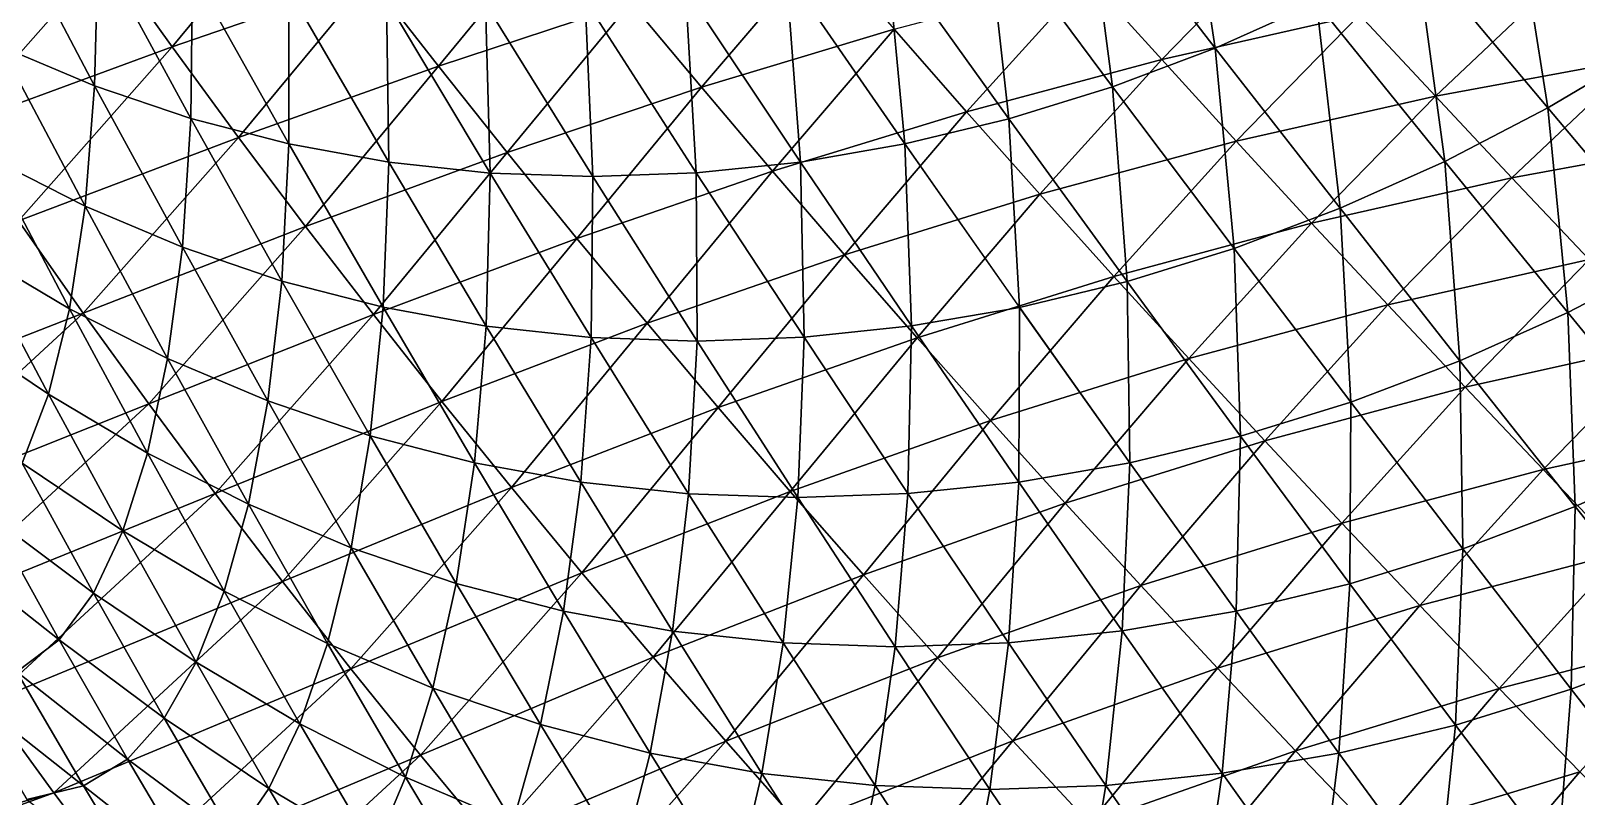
# Model space of a CAD drawing. Extents: x -232 to 179, y -162 to 161.
# Drawn here: x -141.7 to -71.2, y 16.6 to 51.5 of the extents above; entities that cross this region are included whole.
import ezdxf

# ---------------------------------------------------------------- set-up
doc = ezdxf.new("R2010")
doc.units = 0
doc.header["$MEASUREMENT"] = 0

msp = doc.modelspace()

# ---------------------------------------------------------------- linework, layer by layer
for points in [[(-67.84170999999999, 50.716175, -902.02234), (-69.64869, 60.71566, -911.1737699999999), (-73.99853, 57.79604, -910.4535), (-73.99843, 57.79614, -910.45337)], [(-87.6347, 50.713917, -906.9960000000001), (-89.10691, 60.390682, -917.102), (-93.5669, 58.39439, -915.78577), (-93.5668, 58.39449, -915.7856400000001)], [(-89.10691, 60.390682, -917.102), (-87.6347, 50.713917, -906.9960000000001), (-83.006805, 52.785362, -908.3618), (-83.00671, 52.78546, -908.3617)], [(-138.26785, 54.965187, -738.4884), (-129.32288, 57.94945500000001, -729.7425), (-135.26198, 50.76409, -730.6122), (-135.26187, 50.76419, -730.6120599999999)], [(-126.22847, 53.89438000000001, -722.0334), (-135.26198, 50.76409, -730.6122), (-129.32288, 57.94945500000001, -729.7425), (-129.32277, 57.94955400000001, -729.7424)], [(-92.32303, 48.94362, -905.42224), (-93.5669, 58.39439, -915.78577), (-98.085144, 56.688313, -914.2691699999999), (-98.085045, 56.68841, -914.26904)], [(-93.5669, 58.39439, -915.78577), (-92.32303, 48.94362, -905.42224), (-87.6347, 50.713917, -906.9960000000001), (-87.6346, 50.714016, -906.99585)], [(-72.44699, 47.98167, -901.0531599999999), (-73.99853, 57.79604, -910.4535), (-78.45612, 55.149227, -909.5154), (-78.456024, 55.149326, -909.51526)], [(-73.99853, 57.79604, -910.4535), (-72.44699, 47.98167, -901.0531599999999), (-67.84170999999999, 50.716175, -902.02234), (-67.84161, 50.716274, -902.0222)], [(-142.88118, 56.73361, -889.4077), (-143.1063, 50.808647, -876.1873), (-138.80545, 48.990616, -879.6249), (-138.80534, 48.990715, -879.6247599999999)], [(-138.80545, 48.990616, -879.6249), (-138.64948, 55.29609, -892.5865), (-142.88118, 56.73361, -889.4077), (-142.88107, 56.733707, -889.4076)], [(-126.22847, 53.89438000000001, -722.0334), (-117.50989, 56.681538, -713.65875), (-123.110886, 49.893555, -714.4856599999999), (-123.11079, 49.893654, -714.4855299999999)], [(-114.31769, 52.785576, -706.2509), (-123.110886, 49.893555, -714.4856599999999), (-117.50989, 56.681538, -713.65875), (-117.50979, 56.681637, -713.6586)], [(-97.05451, 47.482254, -903.6456), (-98.085144, 56.688313, -914.2691699999999), (-102.644966, 55.279976, -912.55695), (-102.64487, 55.280075, -912.5568)], [(-98.085144, 56.688313, -914.2691699999999), (-97.05451, 47.482254, -903.6456), (-92.32303, 48.94362, -905.42224), (-92.32293, 48.943718, -905.4221)], [(-93.4498, 53.91832700000001, -683.62964), (-84.46836, 55.941933, -676.45886), (-90.07806, 50.18655800000001, -676.6827400000001), (-90.07796, 50.186657, -676.6826)], [(-81.04254, 52.23522, -669.60187), (-90.07806, 50.18655800000001, -676.6827400000001), (-84.46836, 55.941933, -676.45886), (-84.46826, 55.94203, -676.45874)], [(-138.64948, 55.29609, -892.5865), (-138.80545, 48.990616, -879.6249), (-134.41446, 47.498985, -882.92334), (-134.41435, 47.499084, -882.9232)], [(-134.41446, 47.498985, -882.92334), (-134.33324, 54.176308, -895.6281), (-138.64948, 55.29609, -892.5865), (-138.64937, 55.29619, -892.58636)], [(-114.31769, 52.785576, -706.2509), (-105.58842, 55.36841999999999, -698.29974), (-111.09967, 48.92408, -698.97736), (-111.09957, 48.92418, -698.97723)], [(-102.30463, 51.57768, -691.1436), (-111.09967, 48.92408, -698.97736), (-105.58842, 55.36841999999999, -698.29974), (-105.58832, 55.36852, -698.2996)], [(-101.81149, 46.33667, -901.6719400000001), (-102.644966, 55.279976, -912.55695), (-107.22936, 54.17595, -910.6549), (-107.22926, 54.17605, -910.6548)], [(-102.644966, 55.279976, -912.55695), (-101.81149, 46.33667, -901.6719400000001), (-97.05451, 47.482254, -903.6456), (-97.05441, 47.482353, -903.6455)], [(-77.14846, 45.539486, -899.8613), (-78.45612, 55.149227, -909.5154), (-83.006805, 52.785362, -908.3618), (-83.00671, 52.78546, -908.3617)], [(-78.45612, 55.149227, -909.5154), (-77.14846, 45.539486, -899.8613), (-72.44699, 47.98167, -901.0531599999999), (-72.44689, 47.98177, -901.05304)], [(-71.85349000000001, 53.936676, -662.86725), (-62.5002, 55.2716, -656.4821), (-68.34744, 50.224182, -656.16425), (-68.34734, 50.22428, -656.1641)], [(-148.10184, 51.506123, -747.2438400000001), (-138.26785, 54.965187, -738.4884), (-145.20709, 47.125244, -739.1827400000001), (-145.20699, 47.125343, -739.1826)], [(-135.26198, 50.76409, -730.6122), (-145.20709, 47.125244, -739.1827400000001), (-138.26785, 54.965187, -738.4884), (-138.26775, 54.965286, -738.4883)], [(-135.26198, 50.76409, -730.6122), (-126.22847, 53.89438000000001, -722.0334), (-132.23082, 46.632492, -722.91235), (-132.23071, 46.63259, -722.91223)], [(-134.33324, 54.176308, -895.6281), (-134.41446, 47.498985, -882.92334), (-129.93571, 46.337048, -886.0794699999999), (-129.93561, 46.33714699999999, -886.07935)], [(-129.93571, 46.337048, -886.0794699999999), (-129.93936, 53.37645699999999, -898.5274699999999), (-134.33324, 54.176308, -895.6281), (-134.33313, 54.176407, -895.628)], [(-123.110886, 49.893555, -714.4856599999999), (-132.23082, 46.632492, -722.91235), (-126.22847, 53.89438000000001, -722.0334), (-126.22837, 53.894478, -722.0332599999999)], [(-106.57633, 45.512615, -899.5076), (-107.22936, 54.17595, -910.6549), (-111.821335, 53.38179399999999, -908.5691), (-111.821236, 53.38189300000001, -908.569)], [(-107.22936, 54.17595, -910.6549), (-106.57633, 45.512615, -899.5076), (-101.81149, 46.33667, -901.6719400000001), (-101.81139, 46.33677, -901.6718)], [(-102.30463, 51.57768, -691.1436), (-93.4498, 53.91832700000001, -683.62964), (-98.992035, 47.804398, -684.09863), (-98.991936, 47.804497, -684.0985)], [(-90.07806, 50.18655800000001, -676.6827400000001), (-98.992035, 47.804398, -684.09863), (-93.4498, 53.91832700000001, -683.62964), (-93.4497, 53.918427, -683.6295)], [(-81.04254, 52.23522, -669.60187), (-71.85349000000001, 53.936676, -662.86725), (-77.58529, 48.521584, -662.82635), (-77.58519, 48.521683, -662.82623)], [(-68.34744, 50.224182, -656.16425), (-77.58529, 48.521584, -662.82635), (-71.85349000000001, 53.936676, -662.86725), (-71.85339, 53.936775, -662.8671)], [(-125.37642, 45.50708400000001, -889.08795), (-125.47792, 52.897625, -901.2782599999999), (-129.93936, 53.37645699999999, -898.5274699999999), (-129.93925, 53.37655600000001, -898.52734)], [(-129.93936, 53.37645699999999, -898.5274699999999), (-129.93571, 46.337048, -886.0794699999999), (-125.37642, 45.50708400000001, -889.08795), (-125.37632, 45.507183, -889.0878)], [(-111.33163, 45.014732, -897.1596699999999), (-111.821335, 53.38179399999999, -908.5691), (-116.40411, 52.90197, -906.3063400000001), (-116.404015, 52.90206999999999, -906.3062)], [(-111.821335, 53.38179399999999, -908.5691), (-111.33163, 45.014732, -897.1596699999999), (-106.57633, 45.512615, -899.5076), (-106.57623, 45.512714, -899.5075)], [(-120.747025, 45.01023, -891.9424), (-120.96145, 52.73983, -903.87366), (-125.47792, 52.897625, -901.2782599999999), (-125.47782, 52.897724, -901.27814)], [(-125.47792, 52.897625, -901.2782599999999), (-125.37642, 45.50708400000001, -889.08795), (-120.747025, 45.01023, -891.9424), (-120.746925, 45.01033, -891.9422599999999)], [(-123.110886, 49.893555, -714.4856599999999), (-114.31769, 52.785576, -706.2509), (-119.96617, 45.94003, -707.08484), (-119.96607, 45.94013, -707.0847)], [(-116.06053, 44.846493, -894.63544), (-116.40411, 52.90197, -906.3063400000001), (-120.96145, 52.73983, -903.87366), (-120.96135, 52.73993000000001, -903.87354)], [(-120.96145, 52.73983, -903.87366), (-120.747025, 45.01023, -891.9424), (-116.06053, 44.846493, -894.63544), (-116.06043, 44.846592, -894.6353)], [(-111.09967, 48.92408, -698.97736), (-119.96617, 45.94003, -707.08484), (-114.31769, 52.785576, -706.2509), (-114.31759, 52.785675, -706.2508)], [(-116.40411, 52.90197, -906.3063400000001), (-116.06053, 44.846493, -894.63544), (-111.33163, 45.014732, -897.1596699999999), (-111.33153, 45.01483, -897.15955)], [(-90.07806, 50.18655800000001, -676.6827400000001), (-81.04254, 52.23522, -669.60187), (-86.67433, 46.45718400000001, -669.82666), (-86.67423000000001, 46.457283, -669.82654)], [(-81.92968, 43.399414, -898.4503), (-83.006805, 52.785362, -908.3618), (-87.6347, 50.713917, -906.9960000000001), (-87.6346, 50.714016, -906.99585)], [(-77.58529, 48.521584, -662.82635), (-86.67433, 46.45718400000001, -669.82666), (-81.04254, 52.23522, -669.60187), (-81.04244, 52.23532, -669.60175)], [(-83.006805, 52.785362, -908.3618), (-81.92968, 43.399414, -898.4503), (-77.14846, 45.539486, -899.8613), (-77.14836, 45.539585, -899.8612)], [(-111.09967, 48.92408, -698.97736), (-102.30463, 51.57768, -691.1436), (-107.85194, 45.091164, -691.8257), (-107.85184, 45.091263, -691.82556)], [(-98.992035, 47.804398, -684.09863), (-107.85194, 45.091164, -691.8257), (-102.30463, 51.57768, -691.1436), (-102.30453, 51.577778, -691.1435)], [(-143.1063, 50.808647, -876.1873), (-143.59396, 45.7082, -862.9258), (-139.2392, 43.497272, -866.62085), (-139.23909, 43.49737, -866.6207)], [(-139.2392, 43.497272, -866.62085), (-138.80545, 48.990616, -879.6249), (-143.1063, 50.808647, -876.1873), (-143.10619, 50.808746, -876.1872)], [(-145.20709, 47.125244, -739.1827400000001), (-135.26198, 50.76409, -730.6122), (-142.28339, 42.831272, -731.31476), (-142.28328, 42.83137, -731.31464)], [(-132.23082, 46.632492, -722.91235), (-142.28339, 42.831272, -731.31476), (-135.26198, 50.76409, -730.6122), (-135.26187, 50.76419, -730.6120599999999)], [(-98.992035, 47.804398, -684.09863), (-90.07806, 50.18655800000001, -676.6827400000001), (-95.64676, 44.043434, -677.154), (-95.64666, 44.043533, -677.1539)], [(-86.67433, 46.45718400000001, -669.82666), (-95.64676, 44.043434, -677.154), (-90.07806, 50.18655800000001, -676.6827400000001), (-90.07796, 50.186657, -676.6826)], [(-86.77335, 41.57045, -896.8244599999999), (-87.6347, 50.713917, -906.9960000000001), (-92.32303, 48.94362, -905.42224), (-92.32293, 48.943718, -905.4221)], [(-87.6347, 50.713917, -906.9960000000001), (-86.77335, 41.57045, -896.8244599999999), (-81.92968, 43.399414, -898.4503), (-81.92958, 43.399513, -898.4502)], [(-77.58529, 48.521584, -662.82635), (-68.34744, 50.224182, -656.16425), (-74.092575, 44.796494, -656.1232), (-74.092476, 44.796593, -656.1231)], [(-64.80636, 46.49154, -649.525), (-74.092575, 44.796494, -656.1232), (-68.34744, 50.224182, -656.16425), (-68.34734, 50.22428, -656.1641)], [(-66.69778000000001, 41.152885, -892.8800699999999), (-67.84170999999999, 50.716175, -902.02234), (-72.44699, 47.98167, -901.0531599999999), (-72.44689, 47.98177, -901.05304)], [(-132.23082, 46.632492, -722.91235), (-123.110886, 49.893555, -714.4856599999999), (-129.17044, 42.56245999999999, -715.373), (-129.17033, 42.56256, -715.37286)], [(-119.96617, 45.94003, -707.08484), (-129.17044, 42.56245999999999, -715.373), (-123.110886, 49.893555, -714.4856599999999), (-123.11079, 49.893654, -714.4855299999999)], [(-138.80545, 48.990616, -879.6249), (-139.2392, 43.497272, -866.62085), (-134.79587, 41.619007, -870.1723), (-134.79576, 41.619106, -870.1722)], [(-134.79587, 41.619007, -870.1723), (-134.41446, 47.498985, -882.92334), (-138.80545, 48.990616, -879.6249), (-138.80534, 48.990715, -879.6247599999999)], [(-119.96617, 45.94003, -707.08484), (-111.09967, 48.92408, -698.97736), (-116.79045, 42.02727, -699.8175), (-116.79035, 42.02737, -699.8174)], [(-107.85194, 45.091164, -691.8257), (-116.79045, 42.02727, -699.8175), (-111.09967, 48.92408, -698.97736), (-111.09957, 48.92418, -698.97723)], [(-91.661606, 40.06067, -894.98895), (-92.32303, 48.94362, -905.42224), (-97.05451, 47.482254, -903.6456), (-97.05441, 47.482353, -903.6455)], [(-92.32303, 48.94362, -905.42224), (-91.661606, 40.06067, -894.98895), (-86.77335, 41.57045, -896.8244599999999), (-86.77325400000001, 41.57055, -896.82434)], [(-86.67433, 46.45718400000001, -669.82666), (-77.58529, 48.521584, -662.82635), (-83.23465999999999, 42.72551, -663.0518), (-83.23456, 42.72561, -663.0517)], [(-74.092575, 44.796494, -656.1232), (-83.23465999999999, 42.72551, -663.0518), (-77.58529, 48.521584, -662.82635), (-77.58519, 48.521683, -662.82623)], [(-71.53860999999999, 38.638306, -891.6529), (-72.44699, 47.98167, -901.0531599999999), (-77.14846, 45.539486, -899.8613), (-77.14836, 45.539585, -899.8612)], [(-72.44699, 47.98167, -901.0531599999999), (-71.53860999999999, 38.638306, -891.6529), (-66.69778000000001, 41.152885, -892.8800699999999), (-66.69768, 41.152985, -892.87994)], [(-134.41446, 47.498985, -882.92334), (-134.79587, 41.619007, -870.1723), (-130.25937, 40.077957, -873.5801), (-130.25926, 40.078056, -873.5799599999999)], [(-130.25937, 40.077957, -873.5801), (-129.93571, 46.337048, -886.0794699999999), (-134.41446, 47.498985, -882.92334), (-134.41435, 47.499084, -882.9232)], [(-107.85194, 45.091164, -691.8257), (-98.992035, 47.804398, -684.09863), (-104.57065, 41.28129000000001, -684.78455), (-104.57055, 41.281387, -684.7844)], [(-95.64676, 44.043434, -677.154), (-104.57065, 41.28129000000001, -684.78455), (-98.992035, 47.804398, -684.09863), (-98.991936, 47.804497, -684.0985)], [(-96.576195, 38.877132, -892.9498), (-97.05451, 47.482254, -903.6456), (-101.81149, 46.33667, -901.6719400000001), (-101.81139, 46.33677, -901.6718)], [(-97.05451, 47.482254, -903.6456), (-96.576195, 38.877132, -892.9498), (-91.661606, 40.06067, -894.98895), (-91.66150999999999, 40.06077, -894.9888300000001)], [(-142.28339, 42.831272, -731.31476), (-132.23082, 46.632492, -722.91235), (-139.32703, 38.61519000000001, -723.6224), (-139.32692, 38.615288, -723.62225)], [(-129.17044, 42.56245999999999, -715.373), (-139.32703, 38.61519000000001, -723.6224), (-132.23082, 46.632492, -722.91235), (-132.23071, 46.63259, -722.91223)], [(-129.93571, 46.337048, -886.0794699999999), (-130.25937, 40.077957, -873.5801), (-125.63225, 38.87752, -876.8407599999999), (-125.63215, 38.87762, -876.84064)], [(-125.63225, 38.87752, -876.8407599999999), (-125.37642, 45.50708400000001, -889.08795), (-129.93571, 46.337048, -886.0794699999999), (-129.93561, 46.33714699999999, -886.07935)], [(-129.17044, 42.56245999999999, -715.373), (-119.96617, 45.94003, -707.08484), (-126.07712, 38.546764, -707.9797), (-126.07702, 38.546864, -707.97955)], [(-116.79045, 42.02727, -699.8175), (-126.07712, 38.546764, -707.9797), (-119.96617, 45.94003, -707.08484), (-119.96607, 45.94013, -707.0847)], [(-101.49891, 38.02577, -890.7138699999999), (-101.81149, 46.33667, -901.6719400000001), (-106.57633, 45.512615, -899.5076), (-106.57623, 45.512714, -899.5075)], [(-101.81149, 46.33667, -901.6719400000001), (-101.49891, 38.02577, -890.7138699999999), (-96.576195, 38.877132, -892.9498), (-96.57609599999999, 38.87723, -892.9497)], [(-95.64676, 44.043434, -677.154), (-86.67433, 46.45718400000001, -669.82666), (-92.26495, 40.28988, -670.2998), (-92.264854, 40.289978, -670.2997)], [(-83.23465999999999, 42.72551, -663.0518), (-92.26495, 40.28988, -670.2998), (-86.67433, 46.45718400000001, -669.82666), (-86.67423000000001, 46.457283, -669.82654)], [(-74.092575, 44.796494, -656.1232), (-64.80636, 46.49154, -649.525), (-70.56035, 41.05548, -649.484), (-70.56025, 41.05558, -649.4839)], [(-143.59396, 45.7082, -862.9258), (-144.36215, 41.425175, -849.6647), (-139.95392, 38.81201, -853.6224), (-139.95381, 38.81211, -853.62225)], [(-139.95392, 38.81201, -853.6224), (-139.2392, 43.497272, -866.62085), (-143.59396, 45.7082, -862.9258), (-143.59386, 45.708298, -862.92566)], [(-125.37642, 45.50708400000001, -889.08795), (-125.63225, 38.87752, -876.8407599999999), (-120.92189, 38.020058, -879.9489), (-120.92179, 38.020157, -879.9488)], [(-120.92189, 38.020058, -879.9489), (-120.747025, 45.01023, -891.9424), (-125.37642, 45.50708400000001, -889.08795), (-125.37632, 45.507183, -889.0878)], [(-106.41176, 37.511395, -888.2881), (-106.57633, 45.512615, -899.5076), (-111.33163, 45.014732, -897.1596699999999), (-111.33153, 45.01483, -897.15955)], [(-106.57633, 45.512615, -899.5076), (-106.41176, 37.511395, -888.2881), (-101.49891, 38.02577, -890.7138699999999), (-101.49881, 38.025867, -890.71375)], [(-76.46158, 36.434784, -890.2001), (-77.14846, 45.539486, -899.8613), (-81.92968, 43.399414, -898.4503), (-81.92958, 43.399513, -898.4502)], [(-77.14846, 45.539486, -899.8613), (-76.46158, 36.434784, -890.2001), (-71.53860999999999, 38.638306, -891.6529), (-71.53851, 38.638405, -891.6528)], [(-120.747025, 45.01023, -891.9424), (-120.92189, 38.020058, -879.9489), (-116.139114, 37.50674, -882.8979), (-116.139015, 37.50684, -882.8977699999999)], [(-116.139114, 37.50674, -882.8979), (-116.06053, 44.846493, -894.63544), (-120.747025, 45.01023, -891.9424), (-120.746925, 45.01033, -891.9422599999999)], [(-116.79045, 42.02727, -699.8175), (-107.85194, 45.091164, -691.8257), (-113.579956, 38.14923, -692.6713), (-113.57986, 38.14933, -692.6712)], [(-116.06053, 44.846493, -894.63544), (-116.139114, 37.50674, -882.8979), (-111.29735, 37.337574, -885.6802), (-111.29725, 37.337673, -885.68005)], [(-111.29735, 37.337574, -885.6802), (-111.33163, 45.014732, -897.1596699999999), (-116.06053, 44.846493, -894.63544), (-116.06043, 44.846592, -894.6353)], [(-104.57065, 41.28129000000001, -684.78455), (-113.579956, 38.14923, -692.6713), (-107.85194, 45.091164, -691.8257), (-107.85184, 45.091263, -691.82556)], [(-111.33163, 45.014732, -897.1596699999999), (-111.29735, 37.337574, -885.6802), (-106.41176, 37.511395, -888.2881), (-106.41166, 37.511494, -888.28796)], [(-83.23465999999999, 42.72551, -663.0518), (-74.092575, 44.796494, -656.1232), (-79.755066, 38.986954, -656.3493), (-79.75497, 38.987053, -656.3492)], [(-70.56035, 41.05548, -649.484), (-79.755066, 38.986954, -656.3493), (-74.092575, 44.796494, -656.1232), (-74.092476, 44.796593, -656.1231)], [(-104.57065, 41.28129000000001, -684.78455), (-95.64676, 44.043434, -677.154), (-101.25201, 37.48918, -677.8432), (-101.25191, 37.48928, -677.8431)], [(-92.26495, 40.28988, -670.2998), (-101.25201, 37.48918, -677.8432), (-95.64676, 44.043434, -677.154), (-95.64666, 44.043533, -677.1539)], [(-139.2392, 43.497272, -866.62085), (-139.95392, 38.81201, -853.6224), (-135.47006, 36.535545, -857.427), (-135.46996, 36.535645, -857.4269)], [(-135.47006, 36.535545, -857.427), (-134.79587, 41.619007, -870.1723), (-139.2392, 43.497272, -866.62085), (-139.23909, 43.49737, -866.6207)], [(-81.44884499999999, 34.551605, -888.52594), (-81.92968, 43.399414, -898.4503), (-86.77335, 41.57045, -896.8244599999999), (-86.77325400000001, 41.57055, -896.82434)], [(-81.92968, 43.399414, -898.4503), (-81.44884499999999, 34.551605, -888.52594), (-76.46158, 36.434784, -890.2001), (-76.46148000000001, 36.434883, -890.19995)], [(-139.32703, 38.61519000000001, -723.6224), (-152.35889, 33.52883, -731.11755), (-142.28339, 42.831272, -731.31476), (-142.28328, 42.83137, -731.31464)], [(-139.32703, 38.61519000000001, -723.6224), (-129.17044, 42.56245999999999, -715.373), (-136.33427, 34.46875, -716.08984), (-136.33417, 34.46885, -716.0897)], [(-126.07712, 38.546764, -707.9797), (-136.33427, 34.46875, -716.08984), (-129.17044, 42.56245999999999, -715.373), (-129.17033, 42.56256, -715.37286)], [(-92.26495, 40.28988, -670.2998), (-83.23465999999999, 42.72551, -663.0518), (-88.842735, 36.538956, -663.5264), (-88.842636, 36.539055, -663.5263)], [(-79.755066, 38.986954, -656.3493), (-88.842735, 36.538956, -663.5264), (-83.23465999999999, 42.72551, -663.0518), (-83.23456, 42.72561, -663.0517)], [(-126.07712, 38.546764, -707.9797), (-116.79045, 42.02727, -699.8175), (-122.94715, 34.57866, -700.7189999999999), (-122.94705, 34.57876, -700.7189)], [(-113.579956, 38.14923, -692.6713), (-122.94715, 34.57866, -700.7189999999999), (-116.79045, 42.02727, -699.8175), (-116.79035, 42.02737, -699.8174)], [(-144.36215, 41.425175, -849.6647), (-145.39526, 37.929207, -836.36035), (-140.91347, 34.908264, -840.5950300000001), (-140.91336, 34.908363, -840.5949)], [(-140.91347, 34.908264, -840.5950300000001), (-139.95392, 38.81201, -853.6224), (-144.36215, 41.425175, -849.6647), (-144.36205, 41.425274, -849.66455)], [(-134.79587, 41.619007, -870.1723), (-135.47006, 36.535545, -857.427), (-130.89499, 34.6016, -861.08374), (-130.89488, 34.6017, -861.0836)], [(-130.89499, 34.6016, -861.08374), (-130.25937, 40.077957, -873.5801), (-134.79587, 41.619007, -870.1723), (-134.79576, 41.619106, -870.1722)], [(-113.579956, 38.14923, -692.6713), (-104.57065, 41.28129000000001, -684.78455), (-110.33098, 34.30019, -685.63495), (-110.33088, 34.30029, -685.6348)], [(-101.25201, 37.48918, -677.8432), (-110.33098, 34.30019, -685.63495), (-104.57065, 41.28129000000001, -684.78455), (-104.57055, 41.281387, -684.7844)], [(-86.48201, 32.99707, -886.63605), (-86.77335, 41.57045, -896.8244599999999), (-91.661606, 40.06067, -894.98895), (-91.66150999999999, 40.06077, -894.9888300000001)], [(-86.77335, 41.57045, -896.8244599999999), (-86.48201, 32.99707, -886.63605), (-81.44884499999999, 34.551605, -888.52594), (-81.448746, 34.551704, -888.5258)], [(-79.755066, 38.986954, -656.3493), (-70.56035, 41.05548, -649.484), (-76.231575, 35.236977, -649.7104), (-76.231476, 35.237076, -649.71027)], [(-66.98447, 37.29405, -642.90027), (-76.231575, 35.236977, -649.7104), (-70.56035, 41.05548, -649.484), (-70.56025, 41.05558, -649.4839)], [(-66.15075999999999, 32.04718, -883.7013), (-66.69778000000001, 41.152885, -892.8800699999999), (-71.53860999999999, 38.638306, -891.6529), (-71.53851, 38.638405, -891.6528)], [(-101.25201, 37.48918, -677.8432), (-92.26495, 40.28988, -670.2998), (-97.89226, 33.70983, -670.9916400000001), (-97.89216, 33.70993, -670.9915)], [(-88.842735, 36.538956, -663.5264), (-97.89226, 33.70983, -670.9916400000001), (-92.26495, 40.28988, -670.2998), (-92.264854, 40.289978, -670.2997)], [(-130.25937, 40.077957, -873.5801), (-130.89499, 34.6016, -861.08374), (-126.22402, 33.014862, -864.5925), (-126.22392, 33.01495999999999, -864.5924)], [(-126.22402, 33.014862, -864.5925), (-125.63225, 38.87752, -876.8407599999999), (-130.25937, 40.077957, -873.5801), (-130.25926, 40.078056, -873.5799599999999)], [(-91.5423, 31.778435, -884.5365), (-91.661606, 40.06067, -894.98895), (-96.576195, 38.877132, -892.9498), (-96.57609599999999, 38.87723, -892.9497)], [(-91.661606, 40.06067, -894.98895), (-91.5423, 31.778435, -884.5365), (-86.48201, 32.99707, -886.63605), (-86.48191, 32.99717, -886.6359)], [(-139.95392, 38.81201, -853.6224), (-140.91347, 34.908264, -840.5950300000001), (-136.38785, 32.225513, -844.6581), (-136.38774, 32.225613, -844.65796)], [(-136.38785, 32.225513, -844.6581), (-135.47006, 36.535545, -857.427), (-139.95392, 38.81201, -853.6224), (-139.95381, 38.81211, -853.62225)], [(-125.63225, 38.87752, -876.8407599999999), (-126.22402, 33.014862, -864.5925), (-121.45972, 31.77884, -867.9499), (-121.45962, 31.778938, -867.94977)], [(-121.45972, 31.77884, -867.9499), (-120.92189, 38.020058, -879.9489), (-125.63225, 38.87752, -876.8407599999999), (-125.63215, 38.87762, -876.84064)], [(-96.61094, 30.901836, -882.23425), (-96.576195, 38.877132, -892.9498), (-101.49891, 38.02577, -890.7138699999999), (-101.49881, 38.025867, -890.71375)], [(-96.576195, 38.877132, -892.9498), (-96.61094, 30.901836, -882.23425), (-91.5423, 31.778435, -884.5365), (-91.5422, 31.778534, -884.5364)], [(-88.842735, 36.538956, -663.5264), (-79.755066, 38.986954, -656.3493), (-85.37619000000001, 32.78601, -656.82495), (-85.37609, 32.78611, -656.8248)], [(-76.231575, 35.236977, -649.7104), (-85.37619000000001, 32.78601, -656.82495), (-79.755066, 38.986954, -656.3493), (-79.75497, 38.987053, -656.3492)], [(-152.35889, 33.52883, -731.11755), (-139.32703, 38.61519000000001, -723.6224), (-149.50981, 29.213688, -723.4231), (-149.5097, 29.213787, -723.423)], [(-136.33427, 34.46875, -716.08984), (-149.50981, 29.213688, -723.4231), (-139.32703, 38.61519000000001, -723.6224), (-139.32692, 38.615288, -723.62225)], [(-136.33427, 34.46875, -716.08984), (-126.07712, 38.546764, -707.9797), (-133.3017, 30.384418, -708.7026), (-133.30159, 30.384518, -708.70245)], [(-122.94715, 34.57866, -700.7189999999999), (-133.3017, 30.384418, -708.7026), (-126.07712, 38.546764, -707.9797), (-126.07702, 38.546864, -707.97955)], [(-122.94715, 34.57866, -700.7189999999999), (-113.579956, 38.14923, -692.6713), (-119.77694, 30.65187, -693.57874), (-119.77684, 30.65197, -693.5786)], [(-110.33098, 34.30019, -685.63495), (-119.77694, 30.65187, -693.57874), (-113.579956, 38.14923, -692.6713), (-113.57986, 38.14933, -692.6712)], [(-71.20481, 29.78498, -882.2097), (-71.53860999999999, 38.638306, -891.6529), (-76.46158, 36.434784, -890.2001), (-76.46148000000001, 36.434883, -890.19995)], [(-71.53860999999999, 38.638306, -891.6529), (-71.20481, 29.78498, -882.2097), (-66.15075999999999, 32.04718, -883.7013), (-66.15066, 32.04728, -883.7012)], [(-142.10739, 31.759037, -827.49896), (-140.91347, 34.908264, -840.5950300000001), (-145.39526, 37.929207, -836.36035), (-145.39516, 37.929306, -836.3602)], [(-120.92189, 38.020058, -879.9489), (-121.45972, 31.77884, -867.9499), (-116.609726, 30.895954, -871.15015), (-116.60963, 30.896053, -871.15)], [(-116.609726, 30.895954, -871.15015), (-116.139114, 37.50674, -882.8979), (-120.92189, 38.020058, -879.9489), (-120.92179, 38.020157, -879.9488)], [(-116.139114, 37.50674, -882.8979), (-116.609726, 30.895954, -871.15015), (-111.685165, 30.36742, -874.1865), (-111.68507, 30.36752, -874.1864)], [(-111.685165, 30.36742, -874.1865), (-111.29735, 37.337574, -885.6802), (-116.139114, 37.50674, -882.8979), (-116.139015, 37.50684, -882.8977699999999)], [(-106.69986, 30.193241, -877.0513300000001), (-106.41176, 37.511395, -888.2881), (-111.29735, 37.337574, -885.6802), (-111.29725, 37.337673, -885.68005)], [(-110.33098, 34.30019, -685.63495), (-101.25201, 37.48918, -677.8432), (-107.03985, 30.474752, -678.6977), (-107.03975, 30.474852, -678.6976)], [(-97.89226, 33.70983, -670.9916400000001), (-107.03985, 30.474752, -678.6977), (-101.25201, 37.48918, -677.8432), (-101.25191, 37.48928, -677.8431)], [(-106.41176, 37.511395, -888.2881), (-106.69986, 30.193241, -877.0513300000001), (-101.66944, 30.372211, -879.7366), (-101.66934, 30.37231, -879.73645)], [(-101.66944, 30.372211, -879.7366), (-101.49891, 38.02577, -890.7138699999999), (-106.41176, 37.511395, -888.2881), (-106.41166, 37.511494, -888.28796)], [(-101.49891, 38.02577, -890.7138699999999), (-101.66944, 30.372211, -879.7366), (-96.61094, 30.901836, -882.23425), (-96.61084, 30.901936, -882.23413)], [(-111.29735, 37.337574, -885.6802), (-111.685165, 30.36742, -874.1865), (-106.69986, 30.193241, -877.0513300000001), (-106.69976, 30.19334, -877.0512)], [(-76.231575, 35.236977, -649.7104), (-66.98447, 37.29405, -642.90027), (-72.66005, 31.471071, -643.1268), (-72.65995, 31.47117, -643.12665)], [(-63.36071999999999, 33.507732, -636.36395), (-72.66005, 31.471071, -643.1268), (-66.98447, 37.29405, -642.90027), (-66.98437, 37.294147, -642.90015)], [(-135.47006, 36.535545, -857.427), (-136.38785, 32.225513, -844.6581), (-131.78459, 29.888432, -848.564), (-131.78448, 29.88853, -848.5639)], [(-131.78459, 29.888432, -848.564), (-130.89499, 34.6016, -861.08374), (-135.47006, 36.535545, -857.427), (-135.46996, 36.535645, -857.4269)], [(-97.89226, 33.70983, -670.9916400000001), (-88.842735, 36.538956, -663.5264), (-94.48761, 29.938362, -664.22046), (-94.48751, 29.938461, -664.2203400000001)], [(-85.37619000000001, 32.78601, -656.82495), (-94.48761, 29.938362, -664.22046), (-88.842735, 36.538956, -663.5264), (-88.842636, 36.539055, -663.5263)], [(-76.324875, 27.851654, -880.4911), (-76.46158, 36.434784, -890.2001), (-81.44884499999999, 34.551605, -888.52594), (-81.448746, 34.551704, -888.5258)], [(-76.46158, 36.434784, -890.2001), (-76.324875, 27.851654, -880.4911), (-71.20481, 29.78498, -882.2097), (-71.20470999999999, 29.78508, -882.2096)], [(-140.91347, 34.908264, -840.5950300000001), (-142.10739, 31.759037, -827.49896), (-137.5181, 28.665604, -831.83527), (-137.51799, 28.665703, -831.83514)], [(-137.5181, 28.665604, -831.83527), (-136.38785, 32.225513, -844.6581), (-140.91347, 34.908264, -840.5950300000001), (-140.91336, 34.908363, -840.5949)], [(-133.3017, 30.384418, -708.7026), (-122.94715, 34.57866, -700.7189999999999), (-130.22583, 26.355194, -701.4473), (-130.22572, 26.355293, -701.4472)], [(-130.89499, 34.6016, -861.08374), (-131.78459, 29.888432, -848.564), (-127.08769, 27.902985, -852.3181), (-127.08759, 27.903084, -852.318)], [(-127.08769, 27.902985, -852.3181), (-126.22402, 33.014862, -864.5925), (-130.89499, 34.6016, -861.08374), (-130.89488, 34.6017, -861.0836)], [(-119.77694, 30.65187, -693.57874), (-130.22583, 26.355194, -701.4473), (-122.94715, 34.57866, -700.7189999999999), (-122.94705, 34.57876, -700.7189)], [(-85.37619000000001, 32.78601, -656.82495), (-76.231575, 35.236977, -649.7104), (-81.861374, 29.02647, -650.18677), (-81.861275, 29.02657, -650.18665)], [(-72.66005, 31.471071, -643.1268), (-81.861374, 29.02647, -650.18677), (-76.231575, 35.236977, -649.7104), (-76.231476, 35.237076, -649.71027)], [(-149.50981, 29.213688, -723.4231), (-136.33427, 34.46875, -716.08984), (-146.6141, 24.977646, -715.8886), (-146.614, 24.977745, -715.8885)], [(-133.3017, 30.384418, -708.7026), (-146.6141, 24.977646, -715.8886), (-136.33427, 34.46875, -716.08984), (-136.33417, 34.46885, -716.0897)], [(-119.77694, 30.65187, -693.57874), (-110.33098, 34.30019, -685.63495), (-116.56293, 26.760534, -686.5475), (-116.56283, 26.760633, -686.5473599999999)], [(-107.03985, 30.474752, -678.6977), (-116.56293, 26.760534, -686.5475), (-110.33098, 34.30019, -685.63495), (-110.33088, 34.30029, -685.6348)], [(-81.492065, 26.255726, -878.55084), (-81.44884499999999, 34.551605, -888.52594), (-86.48201, 32.99707, -886.63605), (-86.48191, 32.99717, -886.6359)], [(-81.44884499999999, 34.551605, -888.52594), (-81.492065, 26.255726, -878.55084), (-76.324875, 27.851654, -880.4911), (-76.324776, 27.851753, -880.49097)], [(-107.03985, 30.474752, -678.6977), (-97.89226, 33.70983, -670.9916400000001), (-103.70288, 26.667788, -671.8495), (-103.70278, 26.667887, -671.84937)], [(-94.48761, 29.938362, -664.22046), (-103.70288, 26.667788, -671.8495), (-97.89226, 33.70983, -670.9916400000001), (-97.89216, 33.70993, -670.9915)], [(-72.66005, 31.471071, -643.1268), (-63.36071999999999, 33.507732, -636.36395), (-69.0363, 27.684752, -636.5905), (-69.0362, 27.68485, -636.5904)], [(-126.22402, 33.014862, -864.5925), (-127.08769, 27.902985, -852.3181), (-122.29234, 26.273994, -855.92035), (-122.292244, 26.274094, -855.9202)], [(-122.29234, 26.273994, -855.92035), (-121.45972, 31.77884, -867.9499), (-126.22402, 33.014862, -864.5925), (-126.22392, 33.01495999999999, -864.5924)], [(-94.48761, 29.938362, -664.22046), (-85.37619000000001, 32.78601, -656.82495), (-91.034195, 26.170063, -657.5206), (-91.03409599999999, 26.170162, -657.5205)], [(-86.6871, 25.004646, -876.3954), (-86.48201, 32.99707, -886.63605), (-91.5423, 31.778435, -884.5365), (-91.5422, 31.778534, -884.5364)], [(-81.861374, 29.02647, -650.18677), (-91.034195, 26.170063, -657.5206), (-85.37619000000001, 32.78601, -656.82495), (-85.37609, 32.78611, -656.8248)], [(-86.48201, 32.99707, -886.63605), (-86.6871, 25.004646, -876.3954), (-81.492065, 26.255726, -878.55084), (-81.49197, 26.255825, -878.5507)], [(-142.10739, 31.759037, -827.49896), (-143.56467, 29.3358, -814.2809), (-138.85486, 25.831657, -818.9219400000001), (-138.85475, 25.831757, -818.9218)], [(-138.85486, 25.831657, -818.9219400000001), (-137.5181, 28.665604, -831.83527), (-142.10739, 31.759037, -827.49896), (-142.10728, 31.759136, -827.4988400000001)], [(-136.38785, 32.225513, -844.6581), (-137.5181, 28.665604, -831.83527), (-132.8839, 25.918495, -835.99585), (-132.88379, 25.918594, -835.9957)], [(-132.8839, 25.918495, -835.99585), (-131.78459, 29.888432, -848.564), (-136.38785, 32.225513, -844.6581), (-136.38774, 32.225613, -844.65796)], [(-121.45972, 31.77884, -867.9499), (-122.29234, 26.273994, -855.92035), (-117.401184, 25.005058, -859.3670699999999), (-117.401085, 25.005157, -859.36694)], [(-117.401184, 25.005058, -859.3670699999999), (-116.609726, 30.895954, -871.15015), (-121.45972, 31.77884, -867.9499), (-121.45962, 31.778938, -867.94977)], [(-91.89072, 24.104706, -874.0318), (-91.5423, 31.778435, -884.5365), (-96.61094, 30.901836, -882.23425), (-96.61084, 30.901936, -882.23413)], [(-91.5423, 31.778435, -884.5365), (-91.89072, 24.104706, -874.0318), (-86.6871, 25.004646, -876.3954), (-86.687004, 25.004745, -876.39526)], [(-66.136986, 23.41941, -874.44836), (-66.15075999999999, 32.04718, -883.7013), (-71.20481, 29.78498, -882.2097), (-71.20470999999999, 29.78508, -882.2096)], [(-81.861374, 29.02647, -650.18677), (-72.66005, 31.471071, -643.1268), (-78.294174, 25.255789, -643.6036), (-78.294075, 25.255888, -643.60345)], [(-69.0363, 27.684752, -636.5905), (-78.294174, 25.255789, -643.6036), (-72.66005, 31.471071, -643.1268), (-72.65995, 31.47117, -643.12665)], [(-146.6141, 24.977646, -715.8886), (-133.3017, 30.384418, -708.7026), (-143.66872, 20.812828, -708.49963), (-143.66861, 20.812927, -708.4995)], [(-130.22583, 26.355194, -701.4473), (-143.66872, 20.812828, -708.49963), (-133.3017, 30.384418, -708.7026), (-133.30159, 30.384518, -708.70245)], [(-130.22583, 26.355194, -701.4473), (-119.77694, 30.65187, -693.57874), (-127.10325, 22.374598, -694.3119), (-127.10315, 22.374697, -694.31177)], [(-116.56293, 26.760534, -686.5475), (-127.10325, 22.374598, -694.3119), (-119.77694, 30.65187, -693.57874), (-119.77684, 30.65197, -693.5786)], [(-116.609726, 30.895954, -871.15015), (-117.401184, 25.005058, -859.3670699999999), (-112.422035, 24.098663, -862.6526), (-112.421936, 24.098763, -862.6524699999999)], [(-112.422035, 24.098663, -862.6526), (-111.685165, 30.36742, -874.1865), (-116.609726, 30.895954, -871.15015), (-116.60963, 30.896053, -871.15)], [(-116.56293, 26.760534, -686.5475), (-107.03985, 30.474752, -678.6977), (-113.301544, 22.899097, -679.61456), (-113.301445, 22.899197, -679.6144400000001)], [(-103.70288, 26.667788, -671.8495), (-113.301544, 22.899097, -679.61456), (-107.03985, 30.474752, -678.6977), (-107.03975, 30.474852, -678.6976)], [(-111.685165, 30.36742, -874.1865), (-112.422035, 24.098663, -862.6526), (-107.36634, 23.556053, -865.76984), (-107.36624, 23.556152, -865.7697)], [(-107.36634, 23.556053, -865.76984), (-106.69986, 30.193241, -877.0513300000001), (-111.685165, 30.36742, -874.1865), (-111.68507, 30.36752, -874.1864)], [(-102.24828, 23.377235, -868.71094), (-101.66944, 30.372211, -879.7366), (-106.69986, 30.193241, -877.0513300000001), (-106.69976, 30.19334, -877.0512)], [(-101.66944, 30.372211, -879.7366), (-102.24828, 23.377235, -868.71094), (-97.08391, 23.56097, -871.46765), (-97.08381, 23.56107, -871.4675)], [(-97.08391, 23.56097, -871.46765), (-96.61094, 30.901836, -882.23425), (-101.66944, 30.372211, -879.7366), (-101.66934, 30.37231, -879.73645)], [(-96.61094, 30.901836, -882.23425), (-97.08391, 23.56097, -871.46765), (-91.89072, 24.104706, -874.0318), (-91.89062, 24.104805, -874.0317)], [(-131.78459, 29.888432, -848.564), (-132.8839, 25.918495, -835.99585), (-128.1702, 23.525345, -839.9954), (-128.17009, 23.525444, -839.9953)], [(-128.1702, 23.525345, -839.9954), (-127.08769, 27.902985, -852.3181), (-131.78459, 29.888432, -848.564), (-131.78448, 29.88853, -848.5639)], [(-106.69986, 30.193241, -877.0513300000001), (-107.36634, 23.556053, -865.76984), (-102.24828, 23.377235, -868.71094), (-102.248184, 23.377335, -868.7108)], [(-103.70288, 26.667788, -671.8495), (-94.48761, 29.938362, -664.22046), (-100.31637, 22.874342, -665.081), (-100.31627, 22.874441, -665.0809)], [(-91.034195, 26.170063, -657.5206), (-100.31637, 22.874342, -665.081), (-94.48761, 29.938362, -664.22046), (-94.48751, 29.938461, -664.2203400000001)], [(-71.3799, 21.439705, -872.6885), (-71.20481, 29.78498, -882.2097), (-76.324875, 27.851654, -880.4911), (-76.324776, 27.851753, -880.49097)], [(-71.20481, 29.78498, -882.2097), (-71.3799, 21.439705, -872.6885), (-66.136986, 23.41941, -874.44836), (-66.13689000000001, 23.41951, -874.44824)], [(-143.56467, 29.3358, -814.2809), (-145.38348, 27.605621, -800.8583), (-140.43153, 23.69741, -805.8676), (-140.43143, 23.69751, -805.8675)], [(-140.43153, 23.69741, -805.8676), (-138.85486, 25.831657, -818.9219400000001), (-143.56467, 29.3358, -814.2809), (-143.56456, 29.3359, -814.28076)], [(-91.034195, 26.170063, -657.5206), (-81.861374, 29.02647, -650.18677), (-87.5281, 22.40032, -650.8835), (-87.52799999999999, 22.40042, -650.8833599999999)], [(-78.294174, 25.255789, -643.6036), (-87.5281, 22.40032, -650.8835), (-81.861374, 29.02647, -650.18677), (-81.861275, 29.02657, -650.18665)], [(-137.5181, 28.665604, -831.83527), (-138.85486, 25.831657, -818.9219400000001), (-134.1661, 22.671211, -823.3522), (-134.166, 22.67131, -823.35205)], [(-134.1661, 22.671211, -823.3522), (-132.8839, 25.918495, -835.99585), (-137.5181, 28.665604, -831.83527), (-137.51799, 28.665703, -831.83514)], [(-142.35081, 22.231804, -792.5915), (-140.43153, 23.69741, -805.8676), (-145.38348, 27.605621, -800.8583), (-145.38338, 27.60572, -800.85815)], [(-127.08769, 27.902985, -852.3181), (-128.1702, 23.525345, -839.9954), (-123.36061, 21.492264, -843.8396), (-123.36051, 21.492363, -843.8395)], [(-123.36061, 21.492264, -843.8396), (-122.29234, 26.273994, -855.92035), (-127.08769, 27.902985, -852.3181), (-127.08759, 27.903084, -852.318)], [(-76.67106, 19.805481, -870.7017), (-76.324875, 27.851654, -880.4911), (-81.492065, 26.255726, -878.55084), (-81.49197, 26.255825, -878.5507)], [(-78.294174, 25.255789, -643.6036), (-69.0363, 27.684752, -636.5905), (-74.670425, 21.46947, -637.0673), (-74.67033, 21.469568, -637.0672)], [(-76.324875, 27.851654, -880.4911), (-76.67106, 19.805481, -870.7017), (-71.3799, 21.439705, -872.6885), (-71.3798, 21.439804, -872.68835)], [(-65.35593399999999, 23.873415, -630.0936), (-74.670425, 21.46947, -637.0673), (-69.0363, 27.684752, -636.5905), (-69.0362, 27.68485, -636.5904)], [(-143.66872, 20.812828, -708.49963), (-130.22583, 26.355194, -701.4473), (-140.67047, 16.711937, -701.2429), (-140.67036, 16.712036, -701.2428)], [(-127.10325, 22.374598, -694.3119), (-140.67047, 16.711937, -701.2429), (-130.22583, 26.355194, -701.4473), (-130.22572, 26.355293, -701.4472)], [(-127.10325, 22.374598, -694.3119), (-116.56293, 26.760534, -686.5475), (-123.93057, 18.436563, -687.2847), (-123.93047, 18.436663, -687.2846)], [(-113.301544, 22.899097, -679.61456), (-123.93057, 18.436563, -687.2847), (-116.56293, 26.760534, -686.5475), (-116.56283, 26.760633, -686.5473599999999)], [(-122.29234, 26.273994, -855.92035), (-123.36061, 21.492264, -843.8396), (-118.45021, 19.824188, -847.5282599999999), (-118.45011, 19.824287, -847.52814)], [(-118.45021, 19.824188, -847.5282599999999), (-117.401184, 25.005058, -859.3670699999999), (-122.29234, 26.273994, -855.92035), (-122.292244, 26.274094, -855.9202)], [(-113.301544, 22.899097, -679.61456), (-103.70288, 26.667788, -671.8495), (-109.98924, 19.06231, -672.77), (-109.98914, 19.062408, -672.7699)], [(-100.31637, 22.874342, -665.081), (-109.98924, 19.06231, -672.77), (-103.70288, 26.667788, -671.8495), (-103.70278, 26.667887, -671.84937)], [(-100.31637, 22.874342, -665.081), (-91.034195, 26.170063, -657.5206), (-96.87651, 19.089619, -658.3832), (-96.87640999999999, 19.089718, -658.38306)], [(-87.5281, 22.40032, -650.8835), (-96.87651, 19.089619, -658.3832), (-91.034195, 26.170063, -657.5206), (-91.03409599999999, 26.170162, -657.5205)], [(-81.99073, 18.524391, -868.49457), (-81.492065, 26.255726, -878.55084), (-86.6871, 25.004646, -876.3954), (-86.687004, 25.004745, -876.39526)], [(-81.492065, 26.255726, -878.55084), (-81.99073, 18.524391, -868.49457), (-76.67106, 19.805481, -870.7017), (-76.67096, 19.80558, -870.7016)], [(-138.85486, 25.831657, -818.9219400000001), (-140.43153, 23.69741, -805.8676), (-135.62943, 20.124596, -810.5996), (-135.62932, 20.124695, -810.5995)], [(-135.62943, 20.124596, -810.5996), (-134.1661, 22.671211, -823.3522), (-138.85486, 25.831657, -818.9219400000001), (-138.85475, 25.831757, -818.9218)], [(-132.8839, 25.918495, -835.99585), (-134.1661, 22.671211, -823.3522), (-129.4315, 19.864582, -827.6029), (-129.4314, 19.864681, -827.6028)], [(-129.4315, 19.864582, -827.6029), (-128.1702, 23.525345, -839.9954), (-132.8839, 25.918495, -835.99585), (-132.88379, 25.918594, -835.9957)], [(-117.401184, 25.005058, -859.3670699999999), (-118.45021, 19.824188, -847.5282599999999), (-113.441696, 18.52481, -851.0577400000001), (-113.4416, 18.52491, -851.0576)], [(-113.441696, 18.52481, -851.0577400000001), (-112.422035, 24.098663, -862.6526), (-117.401184, 25.005058, -859.3670699999999), (-117.401085, 25.005157, -859.36694)], [(-87.31919, 17.602852, -866.0743), (-86.6871, 25.004646, -876.3954), (-91.89072, 24.104706, -874.0318), (-91.89062, 24.104805, -874.0317)], [(-87.5281, 22.40032, -650.8835), (-78.294174, 25.255789, -643.6036), (-83.96525600000001, 18.624548, -644.30084), (-83.96516, 18.624647, -644.3007)], [(-86.6871, 25.004646, -876.3954), (-87.31919, 17.602852, -866.0743), (-81.99073, 18.524391, -868.49457), (-81.99063000000001, 18.52449, -868.49445)], [(-74.670425, 21.46947, -637.0673), (-83.96525600000001, 18.624548, -644.30084), (-78.294174, 25.255789, -643.6036), (-78.294075, 25.255888, -643.60345)], [(-112.422035, 24.098663, -862.6526), (-113.441696, 18.52481, -851.0577400000001), (-108.343094, 17.596668, -854.42206), (-108.342995, 17.596767, -854.4219400000001)], [(-108.343094, 17.596668, -854.42206), (-107.36634, 23.556053, -865.76984), (-112.422035, 24.098663, -862.6526), (-112.421936, 24.098763, -862.6524699999999)], [(-92.63698000000001, 17.046082, -863.4486), (-91.89072, 24.104706, -874.0318), (-97.08391, 23.56097, -871.46765), (-97.08381, 23.56107, -871.4675)], [(-91.89072, 24.104706, -874.0318), (-92.63698000000001, 17.046082, -863.4486), (-87.31919, 17.602852, -866.0743), (-87.31909, 17.602951, -866.07416)], [(-140.43153, 23.69741, -805.8676), (-142.35081, 22.231804, -792.5915), (-137.311, 18.254257, -797.6897), (-137.3109, 18.254356, -797.6896)], [(-137.311, 18.254257, -797.6897), (-135.62943, 20.124596, -810.5996), (-140.43153, 23.69741, -805.8676), (-140.43143, 23.69751, -805.8675)], [(-128.1702, 23.525345, -839.9954), (-129.4315, 19.864582, -827.6029), (-124.61569, 17.419575, -831.6892), (-124.61559, 17.419674, -831.6891)], [(-124.61569, 17.419575, -831.6892), (-123.36061, 21.492264, -843.8396), (-128.1702, 23.525345, -839.9954), (-128.17009, 23.525444, -839.9953)], [(-107.36634, 23.556053, -865.76984), (-108.343094, 17.596668, -854.42206), (-103.16611, 17.041046, -857.6141), (-103.16601, 17.041145, -857.61395)], [(-103.16611, 17.041046, -857.6141), (-102.24828, 23.377235, -868.71094), (-107.36634, 23.556053, -865.76984), (-107.36624, 23.556152, -865.7697)], [(-102.24828, 23.377235, -868.71094), (-103.16611, 17.041046, -857.6141), (-97.92525, 16.857937, -860.6257300000001), (-97.92515, 16.858036, -860.6256)], [(-97.92525, 16.857937, -860.6257300000001), (-97.08391, 23.56097, -871.46765), (-102.24828, 23.377235, -868.71094), (-102.248184, 23.377335, -868.7108)], [(-97.08391, 23.56097, -871.46765), (-97.92525, 16.857937, -860.6257300000001), (-92.63698000000001, 17.046082, -863.4486), (-92.63688, 17.04618, -863.4485)], [(-74.670425, 21.46947, -637.0673), (-65.35593399999999, 23.873415, -630.0936), (-70.98573, 17.662909, -630.57007), (-70.98563399999999, 17.663008, -630.56995)], [(-66.59498, 15.288746, -865.0906), (-66.136986, 23.41941, -874.44836), (-71.3799, 21.439705, -872.6885), (-71.3798, 21.439804, -872.68835)], [(-134.1661, 22.671211, -823.3522), (-135.62943, 20.124596, -810.5996), (-130.8488, 16.902214, -815.1166400000001), (-130.8487, 16.902313, -815.1165)], [(-130.8488, 16.902214, -815.1166400000001), (-129.4315, 19.864582, -827.6029), (-134.1661, 22.671211, -823.3522), (-134.166, 22.67131, -823.35205)], [(-123.93057, 18.436563, -687.2847), (-113.301544, 22.899097, -679.61456), (-120.70436, 14.535383, -680.35535), (-120.70426, 14.535483, -680.3552)], [(-109.98924, 19.06231, -672.77), (-120.70436, 14.535383, -680.35535), (-113.301544, 22.899097, -679.61456), (-113.301445, 22.899197, -679.6144400000001)], [(-109.98924, 19.06231, -672.77), (-100.31637, 22.874342, -665.081), (-106.62234, 15.245121, -666.0044), (-106.62224, 15.245221, -666.0043)], [(-96.87651, 19.089619, -658.3832), (-106.62234, 15.245121, -666.0044), (-100.31637, 22.874342, -665.081), (-100.31627, 22.874441, -665.0809)], [(-142.35081, 22.231804, -792.5915), (-144.8579, 21.390797, -778.9458), (-139.31757, 17.03048, -784.5432), (-139.31746, 17.030579, -784.5431)], [(-139.31757, 17.03048, -784.5432), (-137.311, 18.254257, -797.6897), (-142.35081, 22.231804, -792.5915), (-142.35071, 22.231903, -792.5914)], [(-140.67047, 16.711937, -701.2429), (-127.10325, 22.374598, -694.3119), (-137.61623, 12.66824, -694.1061), (-137.61612, 12.66834, -694.10596)], [(-123.93057, 18.436563, -687.2847), (-137.61623, 12.66824, -694.1061), (-127.10325, 22.374598, -694.3119), (-127.10315, 22.374697, -694.31177)], [(-96.87651, 19.089619, -658.3832), (-87.5281, 22.40032, -650.8835), (-93.379425, 15.30895, -651.7474), (-93.379326, 15.309051, -651.74725)], [(-83.96525600000001, 18.624548, -644.30084), (-93.379425, 15.30895, -651.7474), (-87.5281, 22.40032, -650.8835), (-87.52799999999999, 22.40042, -650.8833599999999)], [(-141.8992, 16.410225, -771.0129400000001), (-139.31757, 17.03048, -784.5432), (-144.8579, 21.390797, -778.9458), (-144.85779, 21.390896, -778.9457)], [(-123.36061, 21.492264, -843.8396), (-124.61569, 17.419575, -831.6892), (-119.701904, 15.342449, -835.6166400000001), (-119.701805, 15.342549, -835.6165)], [(-119.701904, 15.342449, -835.6166400000001), (-118.45021, 19.824188, -847.5282599999999), (-123.36061, 21.492264, -843.8396), (-123.36051, 21.492363, -843.8395)], [(-83.96525600000001, 18.624548, -644.30084), (-74.670425, 21.46947, -637.0673), (-80.34151, 14.838228, -637.7646), (-80.34141, 14.838328, -637.7644700000001)], [(-70.98573, 17.662909, -630.57007), (-80.34151, 14.838228, -637.7646), (-74.670425, 21.46947, -637.0673), (-74.67033, 21.469568, -637.0672)], [(-72.00078, 13.619125, -863.0607), (-71.3799, 21.439705, -872.6885), (-76.67106, 19.805481, -870.7017), (-76.67096, 19.80558, -870.7016)], [(-71.3799, 21.439705, -872.6885), (-72.00078, 13.619125, -863.0607), (-66.59498, 15.288746, -865.0906), (-66.59488, 15.288846, -865.09045)], [(-140.67047, 16.711937, -701.2429), (-207.44894, -2.3982658, -686.5852), (-143.66872, 20.812828, -708.49963), (-143.66861, 20.812927, -708.4995)], [(-135.62943, 20.124596, -810.5996), (-137.311, 18.254257, -797.6897), (-132.4237, 14.618065, -802.5056), (-132.4236, 14.618165, -802.5055)], [(-132.4237, 14.618065, -802.5056), (-130.8488, 16.902214, -815.1166400000001), (-135.62943, 20.124596, -810.5996), (-135.62932, 20.124695, -810.5995)], [(-129.4315, 19.864582, -827.6029), (-130.8488, 16.902214, -815.1166400000001), (-126.02142, 14.040588, -819.4507), (-126.021324, 14.0406885, -819.45056)], [(-126.02142, 14.040588, -819.4507), (-124.61569, 17.419575, -831.6892), (-129.4315, 19.864582, -827.6029), (-129.4314, 19.864681, -827.6028)], [(-118.45021, 19.824188, -847.5282599999999), (-119.701904, 15.342449, -835.6166400000001), (-114.68512, 13.638233, -839.3852), (-114.68502, 13.638333, -839.3851)], [(-114.68512, 13.638233, -839.3852), (-113.441696, 18.52481, -851.0577400000001), (-118.45021, 19.824188, -847.5282599999999), (-118.45011, 19.824287, -847.52814)], [(-77.43571, 12.310272, -860.8058), (-76.67106, 19.805481, -870.7017), (-81.99073, 18.524391, -868.49457), (-81.99063000000001, 18.52449, -868.49445)], [(-76.67106, 19.805481, -870.7017), (-77.43571, 12.310272, -860.8058), (-72.00078, 13.619125, -863.0607), (-72.00068, 13.6192255, -863.0606)], [(-120.70436, 14.535383, -680.35535), (-109.98924, 19.06231, -672.77), (-117.42119, 10.665674, -673.5137), (-117.42109, 10.665774, -673.51355)], [(-106.62234, 15.245121, -666.0044), (-117.42119, 10.665674, -673.5137), (-109.98924, 19.06231, -672.77), (-109.98914, 19.062408, -672.7699)], [(-106.62234, 15.245121, -666.0044), (-96.87651, 19.089619, -658.3832), (-103.19714, 11.442658, -659.30865), (-103.197044, 11.442759, -659.30853)], [(-93.379425, 15.30895, -651.7474), (-103.19714, 11.442658, -659.30865), (-96.87651, 19.089619, -658.3832), (-96.87640999999999, 19.089718, -658.38306)], [(-137.61623, 12.66824, -694.1061), (-123.93057, 18.436563, -687.2847), (-134.50285, 8.675446, -687.0778), (-134.50275, 8.675546, -687.0777)], [(-120.70436, 14.535383, -680.35535), (-134.50285, 8.675446, -687.0778), (-123.93057, 18.436563, -687.2847), (-123.93047, 18.436663, -687.2846)], [(-113.441696, 18.52481, -851.0577400000001), (-114.68512, 13.638233, -839.3852), (-109.568085, 12.310699, -842.9911), (-109.567986, 12.3108, -842.99097)], [(-109.568085, 12.310699, -842.9911), (-108.343094, 17.596668, -854.42206), (-113.441696, 18.52481, -851.0577400000001), (-113.4416, 18.52491, -851.0576)], [(-93.379425, 15.30895, -651.7474), (-83.96525600000001, 18.624548, -644.30084), (-89.821075, 11.527725, -645.16534), (-89.82098, 11.527825, -645.1652)], [(-80.34151, 14.838228, -637.7646), (-89.821075, 11.527725, -645.16534), (-83.96525600000001, 18.624548, -644.30084), (-83.96516, 18.624647, -644.3007)], [(-82.879616, 11.368774, -858.3330000000001), (-81.99073, 18.524391, -868.49457), (-87.31919, 17.602852, -866.0743), (-87.31909, 17.602951, -866.07416)], [(-81.99073, 18.524391, -868.49457), (-82.879616, 11.368774, -858.3330000000001), (-77.43571, 12.310272, -860.8058), (-77.43561, 12.310372, -860.80566)], [(-137.311, 18.254257, -797.6897), (-139.31757, 17.03048, -784.5432), (-134.19682, 12.98904, -789.7233), (-134.19672, 12.9891405, -789.7232)], [(-134.19682, 12.98904, -789.7233), (-132.4237, 14.618065, -802.5056), (-137.311, 18.254257, -797.6897), (-137.3109, 18.254356, -797.6896)], [(-80.34151, 14.838228, -637.7646), (-70.98573, 17.662909, -630.57007), (-76.65245999999999, 11.036758, -631.2668), (-76.65236, 11.036859, -631.26666)], [(-67.23548000000001, 13.831439, -624.104), (-76.65245999999999, 11.036758, -631.2668), (-70.98573, 17.662909, -630.57007), (-70.98563399999999, 17.663008, -630.56995)], [(-139.31757, 17.03048, -784.5432), (-141.8992, 16.410225, -771.0129400000001), (-136.27837, 11.9865265, -776.6917), (-136.27826, 11.986627, -776.6916)], [(-136.27837, 11.9865265, -776.6917), (-134.19682, 12.98904, -789.7233), (-139.31757, 17.03048, -784.5432), (-139.31746, 17.030579, -784.5431)], [(-124.61569, 17.419575, -831.6892), (-126.02142, 14.040588, -819.4507), (-121.11122, 11.547672, -823.617), (-121.11112, 11.547772, -823.6169)], [(-121.11122, 11.547672, -823.617), (-119.701904, 15.342449, -835.6166400000001), (-124.61569, 17.419575, -831.6892), (-124.61559, 17.419674, -831.6891)], [(-108.343094, 17.596668, -854.42206), (-109.568085, 12.310699, -842.9911), (-104.35902, 11.36245, -846.42834), (-104.35892, 11.36255, -846.4282)], [(-104.35902, 11.36245, -846.42834), (-103.16611, 17.041046, -857.6141), (-108.343094, 17.596668, -854.42206), (-108.342995, 17.596767, -854.4219400000001)], [(-103.16611, 17.041046, -857.6141), (-104.35902, 11.36245, -846.42834), (-99.06985999999999, 10.794792, -849.6896), (-99.06976, 10.794892, -849.68945)], [(-99.06985999999999, 10.794792, -849.6896), (-97.92525, 16.857937, -860.6257300000001), (-103.16611, 17.041046, -857.6141), (-103.16601, 17.041145, -857.61395)], [(-93.71547, 10.607712, -852.7664), (-92.63698000000001, 17.046082, -863.4486), (-97.92525, 16.857937, -860.6257300000001), (-97.92515, 16.858036, -860.6256)], [(-92.63698000000001, 17.046082, -863.4486), (-93.71547, 10.607712, -852.7664), (-88.312614, 10.799934, -855.65045), (-88.312515, 10.8000345, -855.6503)], [(-88.312614, 10.799934, -855.65045), (-87.31919, 17.602852, -866.0743), (-92.63698000000001, 17.046082, -863.4486), (-92.63688, 17.04618, -863.4485)], [(-87.31919, 17.602852, -866.0743), (-88.312614, 10.799934, -855.65045), (-82.879616, 11.368774, -858.3330000000001), (-82.87952, 11.368875, -858.3329)], [(-207.44894, -2.3982658, -686.5852), (-140.67047, 16.711937, -701.2429), (-204.92824, -6.672942999999999, -679.16437), (-204.92813, -6.672842999999999, -679.16425)], [(-137.61623, 12.66824, -694.1061), (-204.92824, -6.672942999999999, -679.16437), (-140.67047, 16.711937, -701.2429), (-140.67036, 16.712036, -701.2428)], [(-130.8488, 16.902214, -815.1166400000001), (-132.4237, 14.618065, -802.5056), (-127.55827, 11.33852, -807.10284), (-127.558174, 11.33862, -807.1027)], [(-127.55827, 11.33852, -807.10284), (-126.02142, 14.040588, -819.4507), (-130.8488, 16.902214, -815.1166400000001), (-130.8487, 16.902313, -815.1165)], [(-97.92525, 16.857937, -860.6257300000001), (-99.06985999999999, 10.794792, -849.6896), (-93.71547, 10.607712, -852.7664), (-93.71537, 10.607812, -852.7663)]]:
    msp.add_3dface(points)

doc.saveas('drawing.dxf')
